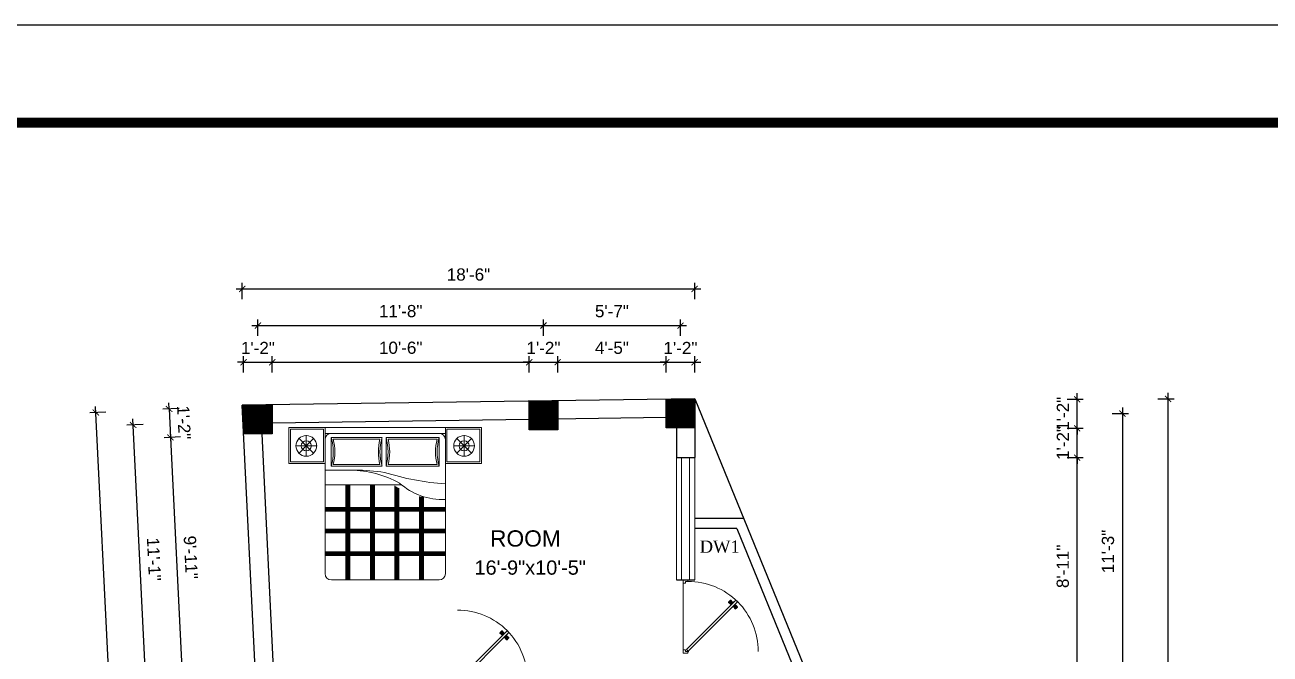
# Model space of a CAD drawing. Header units: inches. Extents: x -4737 to 13205, y 2479 to 13285.
# Drawn here: x -3066 to -2455, y 8953 to 9262 of the extents above; entities that cross this region are included whole.
import ezdxf

# ---------------------------------------------------------------- set-up
doc = ezdxf.new("R2010")
doc.units = ezdxf.units.IN
doc.header["$MEASUREMENT"] = 0
for name, color, linetype, lineweight in [('A-FURN', 9, 'Continuous', 5), ('hatch-.09', 8, 'Continuous', 9), ('Label', 7, 'Continuous', 13), ('ns_DIMS', 1, 'Continuous', 0), ('ns_TEXT', 7, 'Continuous', 13), ('PUERTAS', 7, 'Continuous', 9), ('Text', 7, 'Continuous', 13), ('WALL', 12, 'Continuous', 30), ('wall2', 1, 'Continuous', 15), ('windoow', 4, 'Continuous', 5)]:
    doc.layers.add(name, color=color, linetype=linetype, lineweight=lineweight)
doc.layers.add('furniture', color=253, linetype='Continuous')
doc.styles.add('arial 1000', font='arial.ttf')
doc.styles.add('dim', font='arial.ttf', dxfattribs={"height": 7})
doc.styles.get("Standard").update_dxf_attribs({"font": 'arial.ttf'})
doc.dimstyles.new("1-8'", dxfattribs={"dimtxt": 6, "dimasz": 3, "dimexe": 3, "dimexo": 6, "dimgap": 4, "dimtad": 1, "dimdec": 0, "dimzin": 0, "dimdsep": 46, "dimlunit": 4, "dimtxsty": 'arial 1000', "dimblk": 'ARCHTICK', "dimcen": 8, "dimdle": 3, "dimclrt": 7, "dimazin": 0, "dimtfac": 1, "dimtdec": 0, "dimtix": 1, "dimtmove": 2, "dimatfit": 3, "dimfxl": 5, "dimfxlon": 1, "dimarcsym": 0})

# ---------------------------------------------------------------- blocks, each defined once
blk = doc.blocks.new('3ft')
at = {"layer": 'PUERTAS', "color": 2}
for p, q in [((1.01, 2.52), (25.23, 26.74)), ((26.05, 25.92), (1.77, 1.64)), ((21.99, 26.11), (21.98, 26.13)), ((26.05, 25.92), (25.23, 26.74)), ((25.42, 22.68), (25.43, 22.67)), ((0, 2.4), (0, 0)), ((0.72, 2.4), (0, 2.4)), ((1.6, 0), (0, 0)), ((0.72, 1.52), (0.72, 2.44)), ((0.8, 1.52), (0.72, 1.52)), ((0.8, 1.52), (0.8, 2.41)), ((0.8, 1.2), (0.8, 1.52)), ((1.6, 1.2), (0.8, 1.2)), ((1.57, 1.84), (0.94, 2.47)), ((1.63, 1.89), (0.97, 2.55)), ((1.63, 1.89), (1.57, 1.84)), ((1.77, 1.64), (1.57, 1.84)), ((1.6, 0), (1.6, 1.2)), ((34.4, 0), (34.4, 1.2)), ((34.4, 1.2), (35.2, 1.2)), ((34.4, 0), (36, 0)), ((35.2, 1.2), (35.2, 2.4)), ((35.2, 2.4), (36, 2.4)), ((36, 0), (36, 2.4))]:
    blk.add_line(p, q, dxfattribs=at)
at = {"layer": 'PUERTAS', "color": 8}
for p, q in [((22.57, 24.94), (21.65, 25.68)), ((22.63, 24.99), (21.69, 25.75)), ((22.74, 25.1), (21.84, 25.9)), ((22.13, 26.28), (21.98, 26.13)), ((22.88, 25.24), (22.01, 26.06)), ((22.13, 26.28), (22.27, 26.42)), ((22.29, 26.41), (22.27, 26.42)), ((23.16, 25.52), (22.34, 26.39)), ((23.3, 25.66), (22.5, 26.56)), ((23.41, 25.77), (22.65, 26.71)), ((22.69, 24.32), (23.02, 24.83)), ((23.46, 25.83), (22.72, 26.75)), ((22.95, 24.96), (22.84, 25.07)), ((22.98, 24.99), (22.86, 25.1)), ((23.03, 25.04), (22.91, 25.15)), ((22.91, 24.53), (23.1, 24.91)), ((23.11, 25.12), (22.99, 25.23)), ((23.13, 24.76), (23.18, 24.99)), ((23.28, 25.3), (23.17, 25.41)), ((23.36, 25.37), (23.25, 25.49)), ((23.31, 24.94), (23.28, 25.08)), ((23.41, 25.43), (23.3, 25.54)), ((23.46, 25.09), (23.32, 25.13)), ((23.44, 25.45), (23.33, 25.56)), ((23.64, 25.27), (23.41, 25.22)), ((23.87, 25.49), (23.49, 25.3)), ((24.08, 25.71), (23.57, 25.38)), ((24.8, 24.56), (24.61, 24.18)), ((25.02, 24.77), (24.68, 24.26)), ((23.63, 23.38), (24.14, 23.72)), ((23.84, 23.6), (24.22, 23.79)), ((24.07, 23.82), (24.3, 23.88)), ((24.25, 24), (24.39, 23.97)), ((24.25, 23.26), (24.99, 22.34)), ((24.27, 23.64), (24.38, 23.53)), ((24.3, 23.67), (24.41, 23.56)), ((24.3, 23.32), (25.06, 22.38)), ((24.35, 23.72), (24.46, 23.61)), ((24.4, 24.15), (24.43, 24.01)), ((24.41, 23.43), (25.2, 22.53)), ((24.43, 23.8), (24.54, 23.69)), ((24.58, 24.33), (24.52, 24.1)), ((24.55, 23.57), (25.37, 22.7)), ((24.6, 23.97), (24.72, 23.86)), ((24.68, 24.05), (24.79, 23.94)), ((24.73, 24.1), (24.85, 23.99)), ((24.76, 24.13), (24.87, 24.02)), ((24.83, 23.85), (25.7, 23.03)), ((24.97, 23.99), (25.87, 23.2)), ((25.08, 24.1), (26.02, 23.34)), ((25.14, 24.15), (26.06, 23.41)), ((25.58, 22.82), (25.43, 22.67)), ((25.58, 22.82), (25.73, 22.97)), ((25.72, 22.98), (25.73, 22.97)), ((0, 0), (36, 0))]:
    blk.add_line(p, q, dxfattribs=at)
at = {"layer": 'PUERTAS', "color": 1}
for p, q in [((21.67, 25.73), (22.17, 26.23)), ((22.49, 24.95), (21.67, 25.61)), ((21.7, 25.82), (22.14, 26.26)), ((21.73, 25.79), (21.7, 25.82)), ((22.58, 26.7), (22.14, 26.26)), ((22.67, 26.73), (22.17, 26.23)), ((22.61, 26.67), (22.58, 26.7)), ((22.6, 24.96), (23.02, 25.38)), ((22.61, 24.25), (22.92, 24.72)), ((22.7, 25.07), (22.71, 25.06)), ((23.45, 25.91), (22.79, 26.73)), ((22.82, 25.06), (23.08, 25.32)), ((22.94, 24.95), (22.83, 25.07)), ((22.92, 24.72), (22.92, 24.72)), ((22.93, 24.94), (23.19, 25.21)), ((22.93, 24.84), (22.93, 24.83)), ((23.44, 25.81), (23.02, 25.38)), ((23.34, 25.58), (23.08, 25.32)), ((23.46, 25.47), (23.19, 25.21)), ((23.33, 25.7), (23.34, 25.69)), ((23.45, 25.46), (23.33, 25.57)), ((23.57, 25.47), (23.57, 25.47)), ((24.15, 25.79), (23.68, 25.48)), ((23.68, 25.48), (23.68, 25.48)), ((24.27, 25.78), (24.26, 25.79)), ((25.1, 24.84), (24.79, 24.38)), ((25.09, 24.96), (25.1, 24.95)), ((22.62, 24.13), (22.61, 24.14)), ((23.44, 23.31), (23.45, 23.3)), ((23.56, 23.3), (24.03, 23.61)), ((24.03, 23.61), (24.03, 23.62)), ((24.14, 23.62), (24.14, 23.62)), ((24.25, 23.62), (24.51, 23.89)), ((24.26, 23.29), (24.69, 23.71)), ((24.26, 23.63), (24.37, 23.52)), ((24.26, 23.18), (24.92, 22.37)), ((24.37, 23.52), (24.63, 23.77)), ((24.37, 23.4), (24.37, 23.4)), ((24.78, 24.15), (24.51, 23.89)), ((24.89, 24.03), (24.63, 23.77)), ((25.11, 24.14), (24.69, 23.71)), ((24.77, 24.14), (24.88, 24.03)), ((24.79, 24.38), (24.78, 24.37)), ((24.78, 24.26), (24.78, 24.26)), ((25, 24.03), (25, 24.03)), ((25.04, 22.36), (25.54, 22.86)), ((25.1, 22.42), (25.13, 22.39)), ((25.13, 22.39), (25.57, 22.83)), ((25.22, 24.14), (26.03, 23.48)), ((26.04, 23.37), (25.54, 22.86)), ((26.01, 23.27), (25.57, 22.83)), ((25.98, 23.3), (26.01, 23.27))]:
    blk.add_line(p, q, dxfattribs=at)
at = {"layer": 'PUERTAS', "color": 2}
for radius in [0.155, 0.0752]:
    blk.add_circle((0.82, 2.56), radius, dxfattribs=at)
at = {"layer": 'PUERTAS', "color": 8}
blk.add_arc((0.82, 2.56), 34.38, 359.72845, 90.03333, dxfattribs=at)
at = {"layer": 'PUERTAS', "color": 1}
for centre, start, end in [((22.54, 25.01), 231.07637, 315), ((22.73, 26.68), 38.92363, 135), ((22.77, 25.12), 225, 315), ((22.99, 24.89), 135, 219.74275), ((22.87, 24.78), 315, 39.74275), ((23.28, 25.63), 315, 45), ((23.39, 25.86), 315, 38.92363), ((23.51, 25.41), 50.25725, 135), ((23.62, 25.53), 230.25725, 315), ((24.2, 25.73), 45, 135), ((25.04, 24.89), 315, 45), ((22.67, 24.2), 135, 225), ((23.51, 23.36), 225, 315), ((24.09, 23.56), 50.25725, 135), ((24.2, 23.68), 230.25725, 315), ((24.32, 23.23), 135, 218.92363), ((24.42, 23.46), 135, 225), ((24.84, 24.31), 135, 219.74275), ((24.72, 24.21), 315, 39.74275), ((24.94, 23.98), 45, 135), ((24.98, 22.42), 218.92363, 315), ((25.17, 24.08), 51.07637, 135), ((25.98, 23.42), 315, 51.07637)]:
    blk.add_arc(centre, 0.08, start, end, dxfattribs=at)
blk = doc.blocks.new('*U238')
at = {"color": 3, "xscale": -1}
blk.add_blockref('3ft', (42, 0), dxfattribs=at)
blk = doc.blocks.new('A$C3AED30AC')
at = {"layer": 'A-FURN', "color": 147, "linetype": 'ByBlock'}
for p, q in [((0, 1532), (0, 1982)), ((0, 1982), (450, 1982)), ((450, 1982), (1950, 1982)), ((450, 1982), (450, 1532)), ((450, 1906), (450, 1982)), ((450, 1906), (1950, 1906)), ((1950, 1982), (1950, 1532)), ((2400, 1982), (1950, 1982)), ((2400, 1532), (2400, 1982)), ((450, 155), (450, 1830)), ((1950, 1830), (1950, 159)), ((450, 1532), (0, 1532)), ((1950, 1532), (2400, 1532)), ((1870, 79), (526, 79))]:
    blk.add_line(p, q, dxfattribs=at)
at = {"layer": 'A-FURN', "color": 8}
for p, q in [((20, 1552), (20, 1962)), ((20, 1962), (430, 1962)), ((430, 1962), (430, 1552)), ((1970, 1962), (1970, 1552)), ((2380, 1962), (1970, 1962)), ((2380, 1552), (2380, 1962)), ((430, 1552), (20, 1552)), ((1970, 1552), (2380, 1552))]:
    blk.add_line(p, q, dxfattribs=at)
at = {"layer": 'A-FURN', "color": 5, "linetype": 'ByBlock'}
for p, q in [((216, 1752), (216, 1887)), ((2184, 1752), (2184, 1887)), ((216, 1752), (82, 1752)), ((216, 1752), (121, 1847)), ((216, 1752), (121, 1657)), ((216, 1752), (311, 1847)), ((216, 1752), (216, 1752)), ((216, 1752), (216, 1752)), ((216, 1752), (216, 1752)), ((216, 1752), (350, 1752)), ((216, 1752), (216, 1618)), ((216, 1752), (311, 1657)), ((526, 1855), (526, 1500)), ((1189, 1855), (526, 1855)), ((1189, 1500), (1189, 1855)), ((1873, 1855), (1240, 1855)), ((1240, 1855), (1240, 1500)), ((1873, 1500), (1873, 1855)), ((2184, 1752), (2049, 1752)), ((2184, 1752), (2089, 1847)), ((2184, 1752), (2089, 1657)), ((2184, 1752), (2279, 1847)), ((2184, 1752), (2318, 1752)), ((2184, 1752), (2184, 1752)), ((2184, 1752), (2184, 1752)), ((2184, 1752), (2184, 1752)), ((2184, 1752), (2279, 1657)), ((2184, 1752), (2184, 1618)), ((526, 1500), (1189, 1500)), ((1240, 1500), (1873, 1500)), ((1574, 1449), (1950, 1449)), ((996, 1264), (1950, 1264))]:
    blk.add_line(p, q, dxfattribs=at)
at = {"layer": 'A-FURN', "color": 9}
for p, q in [((1163, 1835), (552, 1835)), ((1847, 1835), (1266, 1835)), ((552, 1520), (1163, 1520)), ((1266, 1520), (1847, 1520))]:
    blk.add_line(p, q, dxfattribs=at)
at = {"layer": 'A-FURN', "color": 8, "linetype": 'Continuous'}
for p, q in [((1067, 1245), (1067, 79)), ((1079, 1253), (1079, 79)), ((1335, 1264), (1335, 79)), ((1347, 1264), (1347, 79)), ((1359, 1264), (1359, 79)), ((1372, 1264), (1372, 79)), ((1384, 1264), (1384, 79)), ((1640, 1264), (1640, 79)), ((1652, 1264), (1652, 79)), ((1664, 1264), (1664, 79)), ((1677, 1264), (1677, 79)), ((1689, 1264), (1689, 79)), ((722, 1115), (722, 79)), ((734, 1115), (734, 79)), ((746, 1115), (746, 79)), ((759, 1117), (759, 79)), ((771, 1120), (771, 79)), ((1030, 1223), (1030, 79)), ((1042, 1230), (1042, 79)), ((1054, 1237), (1054, 79)), ((450, 983), (1950, 983)), ((450, 971), (1950, 971)), ((450, 959), (1950, 959)), ((450, 950), (1950, 950)), ((450, 938), (1950, 938)), ((450, 713), (1950, 713)), ((450, 701), (1950, 701)), ((450, 689), (1950, 689)), ((450, 680), (1950, 680)), ((450, 668), (1950, 668)), ((450, 431), (1950, 431)), ((450, 419), (1950, 419)), ((450, 407), (1950, 407)), ((450, 398), (1950, 398)), ((450, 386), (1950, 386))]:
    blk.add_line(p, q, dxfattribs=at)
at = {"layer": 'A-FURN', "color": 5, "linetype": 'ByBlock'}
for centre, radius in [((216, 1752), 129), ((2184, 1752), 129), ((216, 1752), 62.8), ((2184, 1752), 62.8)]:
    blk.add_circle(centre, radius, dxfattribs=at)
at = {"layer": 'A-FURN', "color": 147, "linetype": 'ByBlock'}
for centre, radius, start, end in [((526, 1830), 76.2, 90, 180), ((1873, 1830), 76.2, 0, 90), ((1870, 159), 80, 270, 0), ((526, 155), 76.2, 180, 270)]:
    blk.add_arc(centre, radius, start, end, dxfattribs=at)
at = {"layer": 'A-FURN', "color": 5, "linetype": 'ByBlock'}
for centre, radius, start, end in [((-83, 1677), 635, 343.7398, 16.2602), ((1799, 1677), 635, 163.7398, 196.2602), ((630, 1677), 635, 343.7398, 16.2602), ((2483, 1677), 635, 163.7398, 196.2602), ((194, 4689), 3422, 274.2889, 287.25), ((1639, 177), 1271, 90.3564, 119.0389), ((1573, -870), 2319, 89.9801, 99.0312), ((485, 1886), 803, 267.4969, 311.9132)]:
    blk.add_arc(centre, radius, start, end, dxfattribs=at)
at = {"layer": 'A-FURN', "color": 9}
for centre, start, end in [((-83, 1677), 346.0594, 13.9406), ((1799, 1677), 166.0594, 193.9406), ((630, 1677), 346.0594, 13.9406), ((2483, 1677), 166.0594, 193.9406)]:
    blk.add_arc(centre, 655, start, end, dxfattribs=at)
blk = doc.blocks.new('*U36')
at = {"color": 3}
blk.add_blockref('3ft', (0, 0), dxfattribs=at)
blk = doc.blocks.new('_ArchTick')
at = {"color": 0, "const_width": 0.15}
blk.add_lwpolyline([(-0.5, -0.5), (0.5, 0.5)], dxfattribs=at)
blk = doc.blocks.new('*D1588')
at = {"layer": 'Defpoints', "color": 0, "transparency": 16777216}
for p in [(-2737.57, 9049.31), (-2549.75, 9049.31), (-2682.11, 8942.51)]:
    blk.add_point(p, dxfattribs=at)
at = {"layer": 'ns_DIMS', "color": 0, "lineweight": -2, "transparency": 16777216}
for p, q in [((-2554.75, 9049.31), (-2546.75, 9049.31)), ((-2549.75, 8939.51), (-2549.75, 9052.31)), ((-2554.75, 8942.51), (-2546.75, 8942.51))]:
    blk.add_line(p, q, dxfattribs=at)
at = {"layer": 'ns_DIMS', "color": 0, "lineweight": -2, "transparency": 16777216, "xscale": 3, "yscale": 3, "zscale": 3}
for p, rotation in [((-2549.75, 9049.31), 90), ((-2549.75, 8942.51), 270)]:
    blk.add_blockref('_ArchTick', p, dxfattribs=dict(at, rotation=rotation))
at = {"layer": 'ns_DIMS', "color": 7, "transparency": 16777216, "insert": (-2556.82, 8995.91), "char_height": 6, "attachment_point": 5, "rotation": 90, "style": 'arial 1000'}
blk.add_mtext('8\'-11"', dxfattribs=at)
blk = doc.blocks.new('*D1589')
at = {"layer": 'Defpoints', "color": 0, "transparency": 16777216}
for p in [(-2737.57, 9063.73), (-2549.75, 9063.73), (-2737.57, 9049.31)]:
    blk.add_point(p, dxfattribs=at)
at = {"layer": 'ns_DIMS', "color": 0, "lineweight": -2, "transparency": 16777216}
for p, q in [((-2554.75, 9063.73), (-2546.75, 9063.73)), ((-2549.75, 9063.73), (-2549.75, 9066.73)), ((-2549.75, 9049.31), (-2549.75, 9063.73)), ((-2554.75, 9049.31), (-2546.75, 9049.31)), ((-2549.75, 9049.31), (-2549.75, 9046.31))]:
    blk.add_line(p, q, dxfattribs=at)
at = {"layer": 'ns_DIMS', "color": 0, "lineweight": -2, "transparency": 16777216, "xscale": 3, "yscale": 3, "zscale": 3}
for p, rotation in [((-2549.75, 9063.73), 270), ((-2549.75, 9049.31), 90)]:
    blk.add_blockref('_ArchTick', p, dxfattribs=dict(at, rotation=rotation))
at = {"layer": 'ns_DIMS', "color": 7, "transparency": 16777216, "insert": (-2556.77, 9056.52), "char_height": 6, "attachment_point": 5, "rotation": 90, "style": 'arial 1000'}
blk.add_mtext('1\'-2"', dxfattribs=at)
blk = doc.blocks.new('*D1590')
at = {"layer": 'Defpoints', "color": 0, "transparency": 16777216}
for p in [(-2737.57, 9077.96), (-2549.75, 9077.96), (-2737.57, 9063.73)]:
    blk.add_point(p, dxfattribs=at)
at = {"layer": 'ns_DIMS', "color": 0, "lineweight": -2, "transparency": 16777216}
for p, q in [((-2549.75, 9077.96), (-2549.75, 9080.96)), ((-2554.75, 9077.96), (-2546.75, 9077.96)), ((-2549.75, 9063.73), (-2549.75, 9077.96)), ((-2554.75, 9063.73), (-2546.75, 9063.73)), ((-2549.75, 9063.73), (-2549.75, 9060.73))]:
    blk.add_line(p, q, dxfattribs=at)
at = {"layer": 'ns_DIMS', "color": 0, "lineweight": -2, "transparency": 16777216, "xscale": 3, "yscale": 3, "zscale": 3}
for p, rotation in [((-2549.75, 9077.96), 270), ((-2549.75, 9063.73), 90)]:
    blk.add_blockref('_ArchTick', p, dxfattribs=dict(at, rotation=rotation))
at = {"layer": 'ns_DIMS', "color": 7, "transparency": 16777216, "insert": (-2556.77, 9070.85), "char_height": 6, "attachment_point": 5, "rotation": 90, "style": 'arial 1000'}
blk.add_mtext('1\'-2"', dxfattribs=at)
blk = doc.blocks.new('*D1591')
at = {"layer": 'Defpoints', "color": 0, "transparency": 16777216}
for p in [(-2737.57, 9070.96), (-2682.11, 8935.51), (-2527.56, 8935.51)]:
    blk.add_point(p, dxfattribs=at)
at = {"layer": 'ns_DIMS', "color": 0, "lineweight": -2, "transparency": 16777216}
for p, q in [((-2527.56, 9073.96), (-2527.56, 8932.51)), ((-2532.56, 9070.96), (-2524.56, 9070.96)), ((-2532.56, 8935.51), (-2524.56, 8935.51))]:
    blk.add_line(p, q, dxfattribs=at)
at = {"layer": 'ns_DIMS', "color": 0, "lineweight": -2, "transparency": 16777216, "xscale": 3, "yscale": 3, "zscale": 3}
for p, rotation in [((-2527.56, 9070.96), 90), ((-2527.56, 8935.51), 270)]:
    blk.add_blockref('_ArchTick', p, dxfattribs=dict(at, rotation=rotation))
at = {"layer": 'ns_DIMS', "color": 7, "transparency": 16777216, "insert": (-2534.62, 9003.23), "char_height": 6, "attachment_point": 5, "rotation": 90, "style": 'arial 1000'}
blk.add_mtext('11\'-3"', dxfattribs=at)
blk = doc.blocks.new('*D1478')
at = {"layer": 'Defpoints', "color": 0, "transparency": 16777216}
for p in [(-2737.57, 9078.16), (-2505.13, 9078.16), (-2628.97, 8669.51)]:
    blk.add_point(p, dxfattribs=at)
at = {"layer": 'ns_DIMS', "color": 0, "lineweight": -2, "transparency": 16777216}
for p, q in [((-2505.13, 8666.51), (-2505.13, 9081.16)), ((-2510.13, 9078.16), (-2502.13, 9078.16)), ((-2510.13, 8669.51), (-2502.13, 8669.51))]:
    blk.add_line(p, q, dxfattribs=at)
at = {"layer": 'ns_DIMS', "color": 0, "lineweight": -2, "transparency": 16777216, "xscale": 3, "yscale": 3, "zscale": 3}
for p, rotation in [((-2505.13, 9078.16), 90), ((-2505.13, 8669.51), 270)]:
    blk.add_blockref('_ArchTick', p, dxfattribs=dict(at, rotation=rotation))
at = {"layer": 'ns_DIMS', "color": 7, "transparency": 16777216, "insert": (-2512.2, 8873.83), "char_height": 6, "attachment_point": 5, "rotation": 90, "style": 'arial 1000'}
blk.add_mtext('34\'-1"', dxfattribs=at)
blk = doc.blocks.new('*D1479')
at = {"layer": 'Defpoints', "color": 0, "transparency": 16777216}
for p in [(-2945.02, 9096.16), (-2959.02, 9075.02), (-2945.02, 9075.02)]:
    blk.add_point(p, dxfattribs=at)
at = {"layer": 'ns_DIMS', "color": 0, "lineweight": -2, "transparency": 16777216}
for p, q in [((-2959.02, 9091.16), (-2959.02, 9099.16)), ((-2945.02, 9091.16), (-2945.02, 9099.16)), ((-2959.02, 9096.16), (-2962.02, 9096.16)), ((-2959.02, 9096.16), (-2945.02, 9096.16)), ((-2945.02, 9096.16), (-2942.02, 9096.16))]:
    blk.add_line(p, q, dxfattribs=at)
at = {"layer": 'ns_DIMS', "color": 0, "lineweight": -2, "transparency": 16777216, "xscale": 3, "yscale": 3, "zscale": 3}
blk.add_blockref('_ArchTick', (-2959.02, 9096.16), dxfattribs=at)
at = {"layer": 'ns_DIMS', "color": 0, "lineweight": -2, "transparency": 16777216, "xscale": 3, "yscale": 3, "zscale": 3, "rotation": 180}
blk.add_blockref('_ArchTick', (-2945.02, 9096.16), dxfattribs=at)
at = {"layer": 'ns_DIMS', "color": 7, "transparency": 16777216, "insert": (-2952.02, 9103.17), "char_height": 6, "attachment_point": 5, "style": 'arial 1000'}
blk.add_mtext('1\'-2"', dxfattribs=at)
blk = doc.blocks.new('*D1480')
at = {"layer": 'Defpoints', "color": 0, "transparency": 16777216}
for p in [(-2811.83, 9114.19), (-2952.02, 9075.02), (-2811.83, 9077.01)]:
    blk.add_point(p, dxfattribs=at)
at = {"layer": 'ns_DIMS', "color": 0, "lineweight": -2, "transparency": 16777216}
for p, q in [((-2952.02, 9109.19), (-2952.02, 9117.19)), ((-2811.83, 9109.19), (-2811.83, 9117.19)), ((-2955.02, 9114.19), (-2808.83, 9114.19))]:
    blk.add_line(p, q, dxfattribs=at)
at = {"layer": 'ns_DIMS', "color": 0, "lineweight": -2, "transparency": 16777216, "xscale": 3, "yscale": 3, "zscale": 3, "rotation": 180}
blk.add_blockref('_ArchTick', (-2952.02, 9114.19), dxfattribs=at)
at = {"layer": 'ns_DIMS', "color": 0, "lineweight": -2, "transparency": 16777216, "xscale": 3, "yscale": 3, "zscale": 3}
blk.add_blockref('_ArchTick', (-2811.83, 9114.19), dxfattribs=at)
at = {"layer": 'ns_DIMS', "color": 7, "transparency": 16777216, "insert": (-2881.93, 9121.25), "char_height": 6, "attachment_point": 5, "style": 'arial 1000'}
blk.add_mtext('11\'-8"', dxfattribs=at)
blk = doc.blocks.new('*D1481')
at = {"layer": 'Defpoints', "color": 0, "transparency": 16777216}
for p in [(-2737.57, 9132.16), (-2959.71, 9075.02), (-2737.57, 9078.16)]:
    blk.add_point(p, dxfattribs=at)
at = {"layer": 'ns_DIMS', "color": 0, "lineweight": -2, "transparency": 16777216}
for p, q in [((-2959.71, 9127.16), (-2959.71, 9135.16)), ((-2737.57, 9127.16), (-2737.57, 9135.16)), ((-2962.71, 9132.16), (-2734.57, 9132.16))]:
    blk.add_line(p, q, dxfattribs=at)
at = {"layer": 'ns_DIMS', "color": 0, "lineweight": -2, "transparency": 16777216, "xscale": 3, "yscale": 3, "zscale": 3, "rotation": 180}
blk.add_blockref('_ArchTick', (-2959.71, 9132.16), dxfattribs=at)
at = {"layer": 'ns_DIMS', "color": 0, "lineweight": -2, "transparency": 16777216, "xscale": 3, "yscale": 3, "zscale": 3}
blk.add_blockref('_ArchTick', (-2737.57, 9132.16), dxfattribs=at)
at = {"layer": 'ns_DIMS', "color": 7, "transparency": 16777216, "insert": (-2848.64, 9139.22), "char_height": 6, "attachment_point": 5, "style": 'arial 1000'}
blk.add_mtext('18\'-6"', dxfattribs=at)
blk = doc.blocks.new('*D1482')
at = {"layer": 'Defpoints', "color": 0, "transparency": 16777216}
for p in [(-2818.83, 9096.19), (-2945.02, 9075.02), (-2818.83, 9077.01)]:
    blk.add_point(p, dxfattribs=at)
at = {"layer": 'ns_DIMS', "color": 0, "lineweight": -2, "transparency": 16777216}
for p, q in [((-2945.02, 9091.19), (-2945.02, 9099.19)), ((-2818.83, 9091.19), (-2818.83, 9099.19)), ((-2948.02, 9096.19), (-2815.83, 9096.19))]:
    blk.add_line(p, q, dxfattribs=at)
at = {"layer": 'ns_DIMS', "color": 0, "lineweight": -2, "transparency": 16777216, "xscale": 3, "yscale": 3, "zscale": 3, "rotation": 180}
blk.add_blockref('_ArchTick', (-2945.02, 9096.19), dxfattribs=at)
at = {"layer": 'ns_DIMS', "color": 0, "lineweight": -2, "transparency": 16777216, "xscale": 3, "yscale": 3, "zscale": 3}
blk.add_blockref('_ArchTick', (-2818.83, 9096.19), dxfattribs=at)
at = {"layer": 'ns_DIMS', "color": 7, "transparency": 16777216, "insert": (-2881.93, 9103.25), "char_height": 6, "attachment_point": 5, "style": 'arial 1000'}
blk.add_mtext('10\'-6"', dxfattribs=at)
blk = doc.blocks.new('*D1483')
at = {"layer": 'Defpoints', "color": 0, "transparency": 16777216}
for p in [(-2804.83, 9096.19), (-2818.83, 9077.01), (-2804.83, 9077.01)]:
    blk.add_point(p, dxfattribs=at)
at = {"layer": 'ns_DIMS', "color": 0, "lineweight": -2, "transparency": 16777216}
for p, q in [((-2818.83, 9091.19), (-2818.83, 9099.19)), ((-2804.83, 9091.19), (-2804.83, 9099.19)), ((-2818.83, 9096.19), (-2821.83, 9096.19)), ((-2818.83, 9096.19), (-2804.83, 9096.19)), ((-2804.83, 9096.19), (-2801.83, 9096.19))]:
    blk.add_line(p, q, dxfattribs=at)
at = {"layer": 'ns_DIMS', "color": 0, "lineweight": -2, "transparency": 16777216, "xscale": 3, "yscale": 3, "zscale": 3}
blk.add_blockref('_ArchTick', (-2818.83, 9096.19), dxfattribs=at)
at = {"layer": 'ns_DIMS', "color": 0, "lineweight": -2, "transparency": 16777216, "xscale": 3, "yscale": 3, "zscale": 3, "rotation": 180}
blk.add_blockref('_ArchTick', (-2804.83, 9096.19), dxfattribs=at)
at = {"layer": 'ns_DIMS', "color": 7, "transparency": 16777216, "insert": (-2811.83, 9103.2), "char_height": 6, "attachment_point": 5, "style": 'arial 1000'}
blk.add_mtext('1\'-2"', dxfattribs=at)
blk = doc.blocks.new('*D1484')
at = {"layer": 'Defpoints', "color": 0, "transparency": 16777216}
for p in [(-2751.57, 9096.16), (-2804.83, 9077.01), (-2751.57, 9077.96)]:
    blk.add_point(p, dxfattribs=at)
at = {"layer": 'ns_DIMS', "color": 0, "lineweight": -2, "transparency": 16777216}
for p, q in [((-2804.83, 9091.16), (-2804.83, 9099.16)), ((-2751.57, 9091.16), (-2751.57, 9099.16)), ((-2807.83, 9096.16), (-2748.57, 9096.16))]:
    blk.add_line(p, q, dxfattribs=at)
at = {"layer": 'ns_DIMS', "color": 0, "lineweight": -2, "transparency": 16777216, "xscale": 3, "yscale": 3, "zscale": 3, "rotation": 180}
blk.add_blockref('_ArchTick', (-2804.83, 9096.16), dxfattribs=at)
at = {"layer": 'ns_DIMS', "color": 0, "lineweight": -2, "transparency": 16777216, "xscale": 3, "yscale": 3, "zscale": 3}
blk.add_blockref('_ArchTick', (-2751.57, 9096.16), dxfattribs=at)
at = {"layer": 'ns_DIMS', "color": 7, "transparency": 16777216, "insert": (-2778.2, 9103.21), "char_height": 6, "attachment_point": 5, "style": 'arial 1000'}
blk.add_mtext('4\'-5"', dxfattribs=at)
blk = doc.blocks.new('*D1485')
at = {"layer": 'Defpoints', "color": 0, "transparency": 16777216}
for p in [(-2737.57, 9096.16), (-2751.57, 9077.96), (-2737.57, 9078.16)]:
    blk.add_point(p, dxfattribs=at)
at = {"layer": 'ns_DIMS', "color": 0, "lineweight": -2, "transparency": 16777216}
for p, q in [((-2751.57, 9091.16), (-2751.57, 9099.16)), ((-2737.57, 9091.16), (-2737.57, 9099.16)), ((-2751.57, 9096.16), (-2754.57, 9096.16)), ((-2751.57, 9096.16), (-2737.57, 9096.16)), ((-2737.57, 9096.16), (-2734.57, 9096.16))]:
    blk.add_line(p, q, dxfattribs=at)
at = {"layer": 'ns_DIMS', "color": 0, "lineweight": -2, "transparency": 16777216, "xscale": 3, "yscale": 3, "zscale": 3}
blk.add_blockref('_ArchTick', (-2751.57, 9096.16), dxfattribs=at)
at = {"layer": 'ns_DIMS', "color": 0, "lineweight": -2, "transparency": 16777216, "xscale": 3, "yscale": 3, "zscale": 3, "rotation": 180}
blk.add_blockref('_ArchTick', (-2737.57, 9096.16), dxfattribs=at)
at = {"layer": 'ns_DIMS', "color": 7, "transparency": 16777216, "insert": (-2744.57, 9103.17), "char_height": 6, "attachment_point": 5, "style": 'arial 1000'}
blk.add_mtext('1\'-2"', dxfattribs=at)
blk = doc.blocks.new('*D1486')
at = {"layer": 'Defpoints', "color": 0, "transparency": 16777216}
for p in [(-2744.57, 9114.16), (-2811.83, 9077.01), (-2744.57, 9078.16)]:
    blk.add_point(p, dxfattribs=at)
at = {"layer": 'ns_DIMS', "color": 0, "lineweight": -2, "transparency": 16777216}
for p, q in [((-2811.83, 9109.16), (-2811.83, 9117.16)), ((-2744.57, 9109.16), (-2744.57, 9117.16)), ((-2814.83, 9114.16), (-2741.57, 9114.16))]:
    blk.add_line(p, q, dxfattribs=at)
at = {"layer": 'ns_DIMS', "color": 0, "lineweight": -2, "transparency": 16777216, "xscale": 3, "yscale": 3, "zscale": 3, "rotation": 180}
blk.add_blockref('_ArchTick', (-2811.83, 9114.16), dxfattribs=at)
at = {"layer": 'ns_DIMS', "color": 0, "lineweight": -2, "transparency": 16777216, "xscale": 3, "yscale": 3, "zscale": 3}
blk.add_blockref('_ArchTick', (-2744.57, 9114.16), dxfattribs=at)
at = {"layer": 'ns_DIMS', "color": 7, "transparency": 16777216, "insert": (-2778.2, 9121.21), "char_height": 6, "attachment_point": 5, "style": 'arial 1000'}
blk.add_mtext('5\'-7"', dxfattribs=at)
blk = doc.blocks.new('*D1508')
at = {"layer": 'Defpoints', "color": 0, "transparency": 16777216}
for p in [(-2959.71, 9075.02), (-2959.02, 9061.02), (-2994.98, 9059.24)]:
    blk.add_point(p, dxfattribs=at)
at = {"layer": 'ns_DIMS', "color": 0, "lineweight": -2, "transparency": 16777216}
for p, q in [((-2990.67, 9073.49), (-2998.66, 9073.1)), ((-2995.67, 9073.24), (-2995.82, 9076.24)), ((-2995.67, 9073.24), (-2994.98, 9059.24)), ((-2989.98, 9059.49), (-2997.98, 9059.1)), ((-2994.98, 9059.24), (-2994.83, 9056.25))]:
    blk.add_line(p, q, dxfattribs=at)
at = {"layer": 'ns_DIMS', "color": 0, "lineweight": -2, "transparency": 16777216, "xscale": 3, "yscale": 3, "zscale": 3}
for p, rotation in [((-2995.67, 9073.24), 272.820296018638), ((-2994.98, 9059.24), 92.82029601863802)]:
    blk.add_blockref('_ArchTick', p, dxfattribs=dict(at, rotation=rotation))
at = {"layer": 'ns_DIMS', "color": 7, "transparency": 16777216, "insert": (-2988.32, 9066.59), "char_height": 6, "attachment_point": 5, "rotation": 272.8203, "style": 'arial 1000'}
blk.add_mtext('1\'-2"', dxfattribs=at)
blk = doc.blocks.new('*D1509')
at = {"layer": 'Defpoints', "color": 0, "transparency": 16777216}
for p in [(-2959.02, 9061.02), (-2989.14, 8940.7), (-2952.49, 8942.51)]:
    blk.add_point(p, dxfattribs=at)
at = {"layer": 'ns_DIMS', "color": 0, "lineweight": -2, "transparency": 16777216}
for p, q in [((-2995.13, 9062.24), (-2988.99, 8937.71)), ((-2989.98, 9059.49), (-2997.98, 9059.1)), ((-2984.15, 8940.95), (-2992.14, 8940.56))]:
    blk.add_line(p, q, dxfattribs=at)
at = {"layer": 'ns_DIMS', "color": 0, "lineweight": -2, "transparency": 16777216, "xscale": 3, "yscale": 3, "zscale": 3}
for p, rotation in [((-2994.98, 9059.24), 92.82029601864603), ((-2989.14, 8940.7), 272.820296018646)]:
    blk.add_blockref('_ArchTick', p, dxfattribs=dict(at, rotation=rotation))
at = {"layer": 'ns_DIMS', "color": 7, "transparency": 16777216, "insert": (-2985, 9000.32), "char_height": 6, "attachment_point": 5, "rotation": 272.8203, "style": 'arial 1000'}
blk.add_mtext('9\'-11"', dxfattribs=at)
blk = doc.blocks.new('*D1517')
at = {"layer": 'Defpoints', "color": 0, "transparency": 16777216}
for p in [(-2959.71, 9075.02), (-3031.62, 9071.47), (-2939.74, 8669.51)]:
    blk.add_point(p, dxfattribs=at)
at = {"layer": 'ns_DIMS', "color": 0, "lineweight": -2, "transparency": 16777216}
for p, q in [((-3011.5, 8662.97), (-3031.77, 9074.47)), ((-3026.63, 9071.72), (-3034.62, 9071.33)), ((-3006.65, 8666.21), (-3014.64, 8665.82))]:
    blk.add_line(p, q, dxfattribs=at)
at = {"layer": 'ns_DIMS', "color": 0, "lineweight": -2, "transparency": 16777216, "xscale": 3, "yscale": 3, "zscale": 3}
for p, rotation in [((-3031.62, 9071.47), 92.82029601863792), ((-3011.65, 8665.97), 272.8202960186379)]:
    blk.add_blockref('_ArchTick', p, dxfattribs=dict(at, rotation=rotation))
at = {"layer": 'ns_DIMS', "color": 7, "transparency": 16777216, "insert": (-3014.58, 8869.07), "char_height": 6, "attachment_point": 5, "rotation": 272.8203, "style": 'arial 1000'}
blk.add_mtext('33\'-10"', dxfattribs=at)
blk = doc.blocks.new('*D1519')
at = {"layer": 'Defpoints', "color": 0, "transparency": 16777216}
for p in [(-2959.02, 9068.02), (-3013.3, 9065.34), (-2952.49, 8935.51)]:
    blk.add_point(p, dxfattribs=at)
at = {"layer": 'ns_DIMS', "color": 0, "lineweight": -2, "transparency": 16777216}
for p, q in [((-3006.63, 8929.84), (-3013.45, 9068.34)), ((-3008.31, 9065.59), (-3016.3, 9065.19)), ((-3001.78, 8933.08), (-3009.77, 8932.69))]:
    blk.add_line(p, q, dxfattribs=at)
at = {"layer": 'ns_DIMS', "color": 0, "lineweight": -2, "transparency": 16777216, "xscale": 3, "yscale": 3, "zscale": 3}
for p, rotation in [((-3013.3, 9065.34), 92.82029601864603), ((-3006.77, 8932.83), 272.820296018646)]:
    blk.add_blockref('_ArchTick', p, dxfattribs=dict(at, rotation=rotation))
at = {"layer": 'ns_DIMS', "color": 7, "transparency": 16777216, "insert": (-3003.03, 8999.43), "char_height": 6, "attachment_point": 5, "rotation": 272.8203, "style": 'arial 1000'}
blk.add_mtext('11\'-1"', dxfattribs=at)

msp = doc.modelspace()

# ---------------------------------------------------------------- hatches: boundary and pattern name
at = {"layer": 'hatch-.09'}
h = msp.add_hatch(dxfattribs=at)
h.set_pattern_fill('ANSI31', color=256)
h.set_pattern_definition([(45, (-18391.41141, 8784.87735), (-0.0883883476, 0.0883883476), [])])
h.paths.add_polyline_path([(-2945.02, 9075.02), (-2959.02, 9075.02), (-2959.02, 9061.02), (-2945.02, 9061.02)])
h = msp.add_hatch(dxfattribs=at)
h.set_pattern_fill('ANSI31', color=256)
h.set_pattern_definition([(45, (-18251.2172, 8786.86879), (-0.0883883476, 0.0883883476), [])])
h.paths.add_polyline_path([(-2804.83, 9077.01), (-2818.83, 9077.01), (-2818.83, 9063.01), (-2804.83, 9063.01)])
h = msp.add_hatch(dxfattribs=at)
h.set_pattern_fill('ANSI31', color=256)
h.set_pattern_definition([(45, (-18183.9583, 8787.81952), (-0.0883883476, 0.0883883476), [])])
h.paths.add_polyline_path([(-2737.57, 9077.96), (-2751.57, 9077.96), (-2751.57, 9063.96), (-2737.57, 9063.96)])

# ---------------------------------------------------------------- linework, layer by layer
msp.add_lwpolyline([(-4506.27, 7016.82), (-4506.27, 9261.86), (-1331.47, 9261.86), (-1331.47, 7016.82)], close=True)
at = {"const_width": 4.8}
msp.add_lwpolyline([(-1379.47, 7064.82), (-1379.47, 9213.86), (-4362.27, 9213.86), (-4362.27, 7064.82)], close=True, dxfattribs=at)
at = {"layer": 'WALL'}
for p, q in [((-2737.57, 9078.16), (-2959.71, 9075.02)), ((-2946.09, 8798.51), (-2959.71, 9075.02)), ((-2737.57, 9078.16), (-2737.57, 9049.31)), ((-2737.57, 9078.16), (-2682.52, 8943.51)), ((-2818.83, 9068.01), (-2945.02, 9066.22)), ((-2751.57, 9068.96), (-2807.08, 9068.17)), ((-2944.17, 8942.51), (-2950.01, 9061.02)), ((-2746.57, 9064.16), (-2746.57, 9049.31)), ((-2746.57, 9049.31), (-2737.57, 9049.31)), ((-2713.57, 9019.45), (-2737.57, 9019.45)), ((-2716.93, 9014.45), (-2737.57, 9014.45)), ((-2716.93, 9014.45), (-2687.93, 8943.51)), ((-2746.57, 8989.31), (-2737.57, 8989.31))]:
    msp.add_line(p, q, dxfattribs=at)
for points in [[(-2959.02, 9075.02), (-2945.02, 9075.02), (-2945.02, 9061.02), (-2959.02, 9061.02)], [(-2818.83, 9077.01), (-2804.83, 9077.01), (-2804.83, 9063.01), (-2818.83, 9063.01)], [(-2751.57, 9077.96), (-2737.57, 9077.96), (-2737.57, 9063.96), (-2751.57, 9063.96)]]:
    msp.add_lwpolyline(points, close=True, dxfattribs=at)
at = {"layer": 'wall2'}
for p, q in [((-2746.57, 9049.31), (-2746.57, 8989.31)), ((-2737.57, 9049.31), (-2737.57, 8989.31))]:
    msp.add_line(p, q, dxfattribs=at)
at = {"layer": 'windoow'}
for p, q in [((-2744.07, 8989.31), (-2744.07, 9049.31)), ((-2740.07, 8989.31), (-2740.07, 9049.31))]:
    msp.add_line(p, q, dxfattribs=at)

# ---------------------------------------------------------------- block references
at = {"layer": 'furniture', "xscale": -0.03937007859349251, "yscale": 0.03937007859349251, "zscale": 0.03937007859349251}
msp.add_blockref('A$C3AED30AC', (-2842.28, 8986.11), dxfattribs=at)
at = {"layer": 'WALL', "xscale": -1, "rotation": 270}
msp.add_blockref('*U36', (-2743.27, 8953.31), dxfattribs=at)
at = {"layer": 'WALL', "xscale": -1}
msp.add_blockref('*U238', (-2812.83, 8937.51), dxfattribs=at)

# ---------------------------------------------------------------- texts
at = {"layer": 'Label', "color": 5, "linetype": 'ByBlock', "insert": (-2820.68, 9013.61), "char_height": 8, "width": 88.4068, "attachment_point": 2, "style": 'dim'}
msp.add_mtext('ROOM', dxfattribs=at)
at = {"layer": 'ns_TEXT', "insert": (-2737, 9008.6), "char_height": 6, "attachment_point": 1}
msp.add_mtext_dynamic_manual_height_columns('\\pi1.89167;{\\fTimes New Roman|b0|i0|c0|p18;DW1}', width=21.7401, gutter_width=72, heights=[4.46], dxfattribs=at)
at = {"layer": 'Text', "insert": (-2818.34, 8998.81), "char_height": 7, "width": 440.957, "attachment_point": 2}
msp.add_mtext('16\'-9"x10\'-5"', dxfattribs=at)

# ---------------------------------------------------------------- dimensions: what is measured, and where the dimension line sits
at = {"layer": 'ns_DIMS'}
for base, p1, p2, picture, middle in [((-2737.57, 9132.16), (-2959.71, 9075.02), (-2737.57, 9078.16), '*D1481', (-2848.64, 9139.22)), ((-2811.83, 9114.19), (-2952.02, 9075.02), (-2811.83, 9077.01), '*D1480', (-2881.93, 9121.25)), ((-2744.57, 9114.16), (-2811.83, 9077.01), (-2744.57, 9078.16), '*D1486', (-2778.2, 9121.21)), ((-2945.02, 9096.16), (-2959.02, 9075.02), (-2945.02, 9075.02), '*D1479', (-2952.02, 9103.17)), ((-2818.83, 9096.19), (-2945.02, 9075.02), (-2818.83, 9077.01), '*D1482', (-2881.93, 9103.25)), ((-2804.83, 9096.19), (-2818.83, 9077.01), (-2804.83, 9077.01), '*D1483', (-2811.83, 9103.2)), ((-2751.57, 9096.16), (-2804.83, 9077.01), (-2751.57, 9077.96), '*D1484', (-2778.2, 9103.21)), ((-2737.57, 9096.16), (-2751.57, 9077.96), (-2737.57, 9078.16), '*D1485', (-2744.57, 9103.17))]:
    dim = msp.add_linear_dim(base=base, p1=p1, p2=p2, dimstyle="1-8'", dxfattribs=at)
    dim.commit()
    dim.dimension.update_dxf_attribs({"geometry": picture, "text_midpoint": middle})
for base, p1, p2, angle, picture, middle in [((-2505.13, 9078.16), (-2628.97, 8669.51), (-2737.57, 9078.16), 90, '*D1478', (-2512.2, 8873.83)), ((-2549.75, 9077.96), (-2737.57, 9063.73), (-2737.57, 9077.96), 90, '*D1590', (-2556.77, 9070.85)), ((-2527.56, 8935.51), (-2737.57, 9070.96), (-2682.11, 8935.51), 90, '*D1591', (-2534.62, 9003.23)), ((-3013.3, 9065.34), (-2952.49, 8935.51), (-2959.02, 9068.02), 272.8203, '*D1519', (-3003.03, 8999.43)), ((-2989.14, 8940.7), (-2959.02, 9061.02), (-2952.49, 8942.51), 92.8203, '*D1509', (-2985, 9000.32)), ((-2549.75, 9063.73), (-2737.57, 9049.31), (-2737.57, 9063.73), 90, '*D1589', (-2556.77, 9056.52)), ((-2549.75, 9049.31), (-2682.11, 8942.51), (-2737.57, 9049.31), 90, '*D1588', (-2556.82, 8995.91))]:
    dim = msp.add_linear_dim(base=base, p1=p1, p2=p2, angle=angle, dimstyle="1-8'", dxfattribs=at)
    dim.commit()
    dim.dimension.update_dxf_attribs({"geometry": picture, "text_midpoint": middle})
for p1, p2, distance, picture, middle in [((-2939.74, 8669.51), (-2959.71, 9075.02), 72, '*D1517', (-3014.58, 8869.07)), ((-2959.71, 9075.02), (-2959.02, 9061.02), -36, '*D1508', (-2988.32, 9066.59))]:
    dim = msp.add_aligned_dim(p1=p1, p2=p2, distance=distance, dimstyle="1-8'", dxfattribs=at)
    dim.commit()
    dim.dimension.update_dxf_attribs({"geometry": picture, "text_midpoint": middle})

doc.saveas('drawing.dxf')
